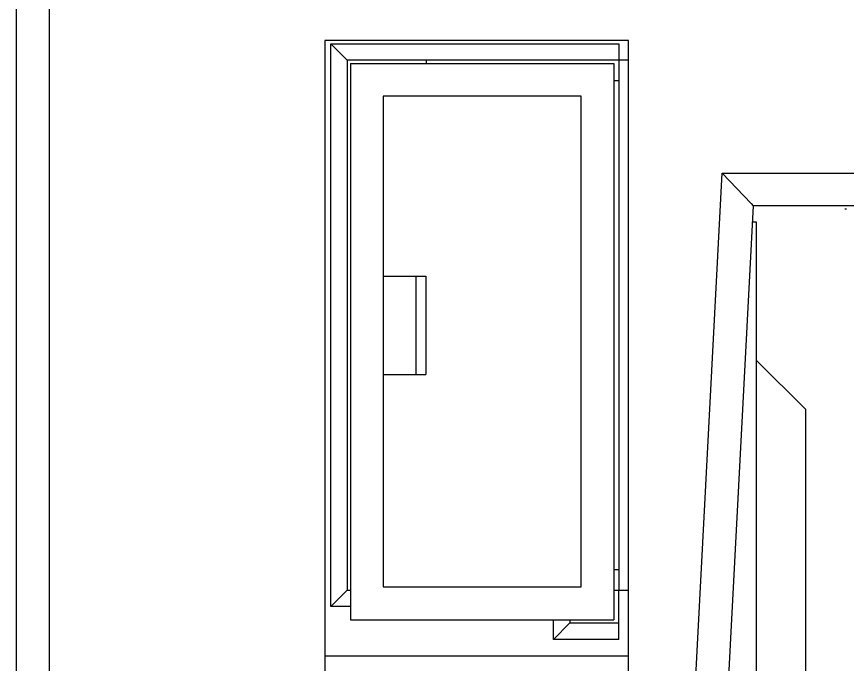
# Model space of a CAD drawing. Header units: millimetres. Extents: x 0 to 841, y 0 to 594.
# Drawn here: x 339.72 to 365.08, y 66.94 to 86.72 of the extents above; entities that cross this region are included whole.
import ezdxf

# ---------------------------------------------------------------- set-up
doc = ezdxf.new("R2010")
doc.units = ezdxf.units.MM
for name, color, linetype in [('1', 7, 'Continuous'), ('200', 7, 'Continuous'), ('66', 7, 'Continuous')]:
    doc.layers.add(name, color=color, linetype=linetype)
doc.styles.add('iso-1', font='isocp.shx')
doc.dimstyles.get("Standard").update_dxf_attribs({"dimtxt": 0.18, "dimasz": 0.18, "dimexe": 0.18, "dimexo": 0.0625, "dimgap": 0.09, "dimtad": 0, "dimtih": 1, "dimtoh": 1, "dimdec": 4, "dimzin": 0, "dimdsep": 46, "dimtxsty": 'Standard', "dimcen": 0.09, "dimadec": 0, "dimazin": 0, "dimtfac": 1, "dimtdec": 4, "dimtofl": 0, "dimtmove": 0, "dimatfit": 3, "dimfxl": 1, "dimtolj": 1, "dimtzin": 0, "dimarcsym": 0})

# ---------------------------------------------------------------- blocks, each defined once
blk = doc.blocks.new('_U6')
at = {"layer": '200', "color": 7, "lineweight": 13}
for p, q in [((395.422558, 171.780623), (421.244331, 171.780623)), ((419.744331, 171.780623), (419.744331, 46.780475)), ((359.464068, 46.780475), (421.244331, 46.780475))]:
    blk.add_line(p, q, dxfattribs=at)
at = {"layer": '200', "color": 7, "lineweight": 25}
for points in [[(419.744331, 171.780623), (420.205115, 168.280624), (419.283547, 168.280621)], [(419.744331, 46.780475), (419.283547, 50.280474), (420.205115, 50.280477)]]:
    blk.add_solid(points, dxfattribs=at)
at = {"layer": '200', "color": 7, "linetype": 'Continuous', "lineweight": 18, "insert": (419.358778, 106.558838), "char_height": 3.5, "attachment_point": 7, "rotation": 90, "line_spacing_factor": 0.963855, "style": 'iso-1'}
blk.add_mtext('\\W0.6044;125', dxfattribs=at)

msp = doc.modelspace()

# ---------------------------------------------------------------- linework, layer by layer
at = {"layer": '1', "color": 7, "linetype": 'Continuous', "lineweight": 13}
for p, q in [((339.722642, 54.001733), (339.722642, 144.780623)), ((340.722642, 134.780623), (340.722642, 54.606956)), ((349.139014, 85.986744), (349.139014, 66.708783)), ((358.42278, 85.986744), (349.139014, 85.986744)), ((358.42278, 66.708783), (358.42278, 85.986744)), ((349.822642, 85.380623), (349.322642, 85.880623)), ((349.322642, 68.680623), (349.322642, 85.880623)), ((349.322642, 85.880623), (358.122642, 85.880623)), ((358.122642, 85.880623), (358.122642, 85.380623)), ((349.822642, 85.380623), (349.822642, 69.180623)), ((358.122642, 85.380623), (349.822642, 85.380623)), ((349.922642, 85.280623), (357.972642, 85.280623)), ((349.922642, 85.280623), (349.922642, 68.280623)), ((352.242642, 85.280613), (352.242642, 85.380623)), ((357.972642, 85.280623), (357.972642, 68.280623)), ((358.122642, 85.380623), (358.122642, 69.180623)), ((358.422783, 85.380623), (358.122642, 85.380623)), ((358.122642, 84.755623), (357.972639, 84.755623)), ((350.922642, 84.280623), (350.922642, 69.280623)), ((356.972642, 84.280623), (350.922642, 84.280623)), ((356.972642, 69.280623), (356.972642, 84.280623)), ((359.851629, 54.606956), (361.283678, 81.93207)), ((361.283678, 81.93207), (398.722642, 81.93207)), ((362.232642, 80.93207), (360.820186, 53.980799)), ((398.722642, 80.93207), (362.232642, 80.93207)), ((362.332642, 80.43207), (362.206374, 80.43207)), ((362.332642, 66.50207), (362.332642, 80.43207)), ((350.922642, 78.780623), (352.222642, 78.780623)), ((351.922642, 78.780623), (351.922642, 75.780623)), ((352.222642, 78.780623), (352.222642, 75.780623)), ((362.332642, 76.20207), (363.832642, 74.70207)), ((350.922642, 75.780623), (352.222642, 75.780623)), ((363.832642, 66.50207), (363.832642, 74.70207)), ((358.122642, 69.805623), (357.972639, 69.805623)), ((350.922642, 69.280623), (356.972642, 69.280623)), ((349.822642, 69.180623), (349.322642, 68.680623)), ((349.822642, 69.180623), (349.92273, 69.180623)), ((357.972642, 69.180623), (358.122642, 69.180623)), ((358.122642, 67.680623), (358.122642, 69.180623)), ((358.122642, 69.180623), (358.422783, 69.180623)), ((349.922742, 68.680623), (349.322642, 68.680623)), ((349.922642, 68.280623), (357.972642, 68.280623)), ((356.122642, 67.680623), (356.122642, 68.280623)), ((356.622642, 68.280638), (356.622642, 68.180623)), ((356.622642, 68.180623), (356.122642, 67.680623)), ((356.622642, 68.180623), (358.122642, 68.180623)), ((358.122642, 67.680623), (356.122642, 67.680623)), ((349.139045, 67.180623), (358.422725, 67.180623))]:
    msp.add_line(p, q, dxfattribs=at)
msp.add_lwpolyline([(361.283678, 81.93207), (362.166009, 81.002286), (362.2288, 80.936119), (362.232405, 80.93232), (362.232625, 80.932089), (362.232635, 80.932077), (362.232639, 80.932074)], dxfattribs=at)
at = {"layer": '66', "color": 7, "linetype": 'Continuous', "lineweight": 13}
msp.add_line((365.076223, 80.83207), (365.025295, 80.83207), dxfattribs=at)

# ---------------------------------------------------------------- dimensions: what is measured, and where the dimension line sits
at = {"layer": '200', "color": 7, "linetype": 'Continuous', "lineweight": 18}
dim = msp.add_linear_dim(base=(419.744331, 46.780475), p1=(395.422558, 171.780623), p2=(359.464068, 46.780475), angle=90, dimstyle='Standard', override={"dimtxt": 3.5, "dimasz": 3.5, "dimexe": 1.5, "dimexo": 0, "dimgap": 1.75, "dimtad": 1, "dimtih": 0, "dimtoh": 0, "dimdec": 1, "dimlfac": 1, "dimzin": 8, "dimdsep": 44, "dimlunit": 2, "dimtxsty": 'iso-1', "dimsah": 1, "dimse1": 0, "dimse2": 0, "dimsd1": 0, "dimsd2": 0, "dimclrd": 7, "dimclre": 7, "dimclrt": 7, "dimtol": 0, "dimtm": -0.1, "dimtfac": 0.714286, "dimtdec": 2, "dimtofl": 1, "dimtmove": 0, "dimtzin": 8, "dimlwd": 13, "dimlwe": 13}, dxfattribs=at)
dim.commit()
dim.dimension.update_dxf_attribs({"geometry": '_U6', "text_midpoint": (419.744331, 109.280549), "dimtype": 160})

doc.saveas('drawing.dxf')
